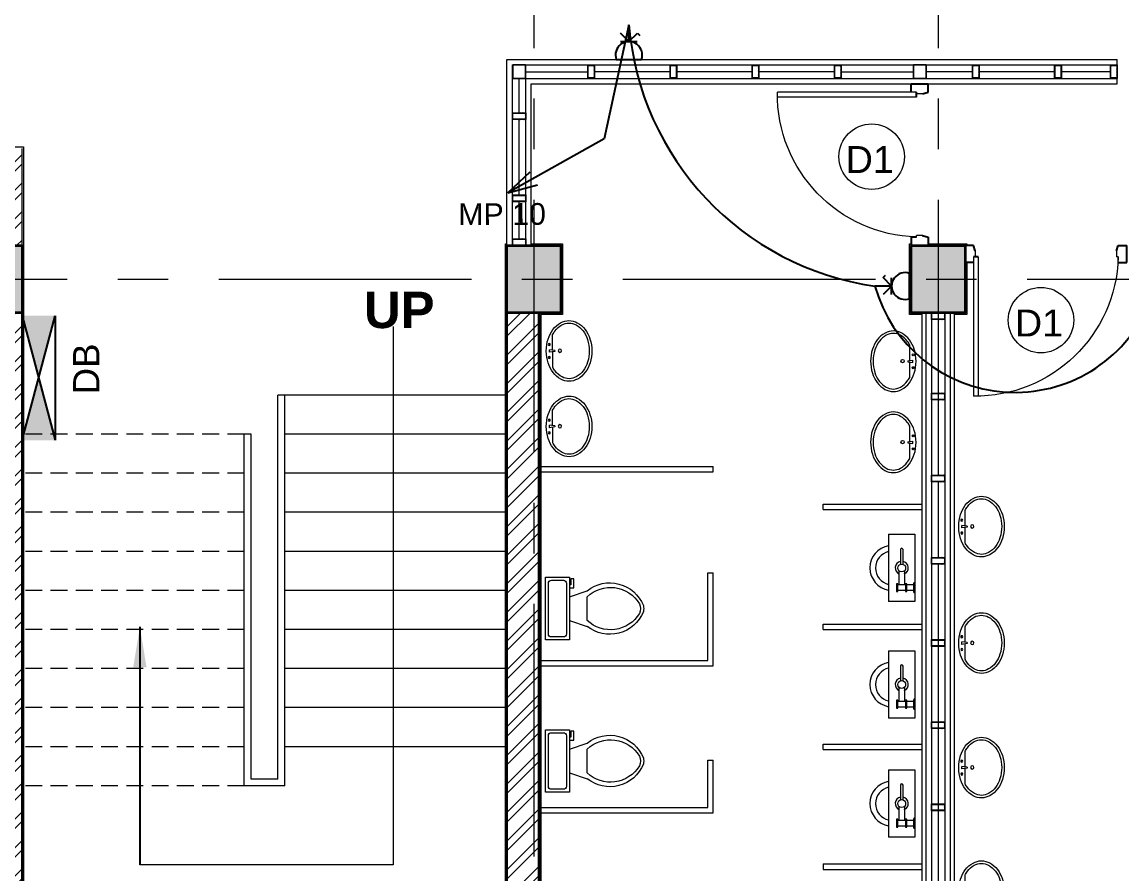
# Model space of a CAD drawing. Header units: inches. Extents: x 527934 to 2134587, y -408734 to 227304.
# Drawn here: x 1423262 to 1431427, y -158919 to -152596 of the extents above; entities that cross this region are included whole.
import ezdxf

# ---------------------------------------------------------------- set-up
doc = ezdxf.new("R2010")
doc.units = ezdxf.units.IN
doc.header["$MEASUREMENT"] = 0
doc.linetypes.add('CENTER', pattern=[2, 1.25, -0.25, 0.25, -0.25])
doc.linetypes.add('HIDDEN2', pattern=[0.1875, 0.125, -0.0625])
for name, color, linetype, lineweight in [('2 POWER TEL COMP', 3, 'Continuous', 25), ('5 DB BOXES', 3, 'Continuous', 25), ('6 LIGHT PT WIRING', 3, 'Continuous', 25), ('7 POWER PT WIRING', 3, 'Continuous', 25), ('centre line', 1, 'CENTER', 9), ('dim', 253, 'Continuous', 9), ('door', 77, 'Continuous', 13), ('furniture', 253, 'Continuous', 5), ('hatch', 250, 'Continuous', 5), ('hatch - general', 252, 'Continuous', 5), ('hatch 2', 251, 'Continuous', 5), ('INSULATION', 253, 'Continuous', 5), ('metal', 40, 'Continuous', 18), ('partition wall', 5, 'Continuous', 20), ('partition wall-brick', 40, 'Continuous', 20), ('plaster line', 253, 'Continuous', 5), ('railing', 4, 'Continuous', 13), ('sill', 253, 'Continuous', 13), ('stair steps', 54, 'Continuous', 20), ('text', 7, 'Continuous', 13), ('wall - brick', 30, 'Continuous', 35)]:
    doc.layers.add(name, color=color, linetype=linetype, lineweight=lineweight)
doc.styles.add('ATTR', font='romans.shx', dxfattribs={"width": 0.8, "height": 1.2})
doc.styles.add('labelling', font='arial.ttf')
doc.styles.get("Standard").update_dxf_attribs({"font": 'arial.ttf'})
doc.styles.add('style1', font='arial.ttf')
doc.linetypes.add('BATTING', pattern='A,0.0001,-0.1,[134,ltypeshp.shx,S=0.1,R=0,X=-0.1,Y=0],-0.2,[134,ltypeshp.shx,S=0.1,R=180,X=0.1,Y=0],-0.1', length=0.4001)
doc.dimstyles.new('dim 100', dxfattribs={"dimtxt": 200, "dimasz": 90, "dimexe": 150, "dimexo": 150, "dimgap": 50, "dimtad": 1, "dimdec": 0, "dimzin": 0, "dimdsep": 46, "dimtxsty": 'Standard', "dimblk": 'ARCHTICK', "dimcen": 100, "dimdle": 150, "dimazin": 0, "dimtfac": 1, "dimtdec": 0, "dimtix": 1, "dimtmove": 2, "dimatfit": 3, "dimfxl": 150, "dimfxlon": 1, "dimtolj": 1, "dimtzin": 0, "dimarcsym": 0})
pattern_1 = [(45, (-719819.97, 17276.17), (-106.066017, 106.066017), []), (45, (-719749.25, 17276.17), (-106.066017, 106.066017), [])]

# ---------------------------------------------------------------- blocks, each defined once
blk = doc.blocks.new('_ArchTick')
at = {"color": 0, "linetype": 'ByBlock', "const_width": 0.15}
blk.add_lwpolyline([(-0.5, -0.5), (0.5, 0.5)], dxfattribs=at)
blk = doc.blocks.new('door 1')
at = {"layer": 'door', "lineweight": 25}
for p, q in [((1761262.3, -142071.5), (1761366.5, -142071.5)), ((1761262.3, -142124), (1761262.3, -142071.5)), ((1761333.2, -142134), (1761366.5, -142124)), ((1761366.5, -142124), (1761366.5, -142071.5)), ((1761262.3, -143019), (1761262.3, -143071.5)), ((1761295.7, -142989.8), (1761295.7, -143019)), ((1761333.2, -143009), (1761366.5, -143019)), ((1761366.5, -143019), (1761366.5, -143071.5)), ((1761262.3, -143071.5), (1761366.5, -143071.5))]:
    blk.add_line(p, q, dxfattribs=at)
at = {"layer": 'door'}
for p, q in [((1761262.3, -142124), (1761295.7, -142124)), ((1761295.7, -142124), (1761295.7, -142134)), ((1761333.2, -142134), (1761295.7, -142134)), ((1761295.7, -143019), (1760434.6, -143019)), ((1761295.7, -142989.8), (1760434.8, -142989.8)), ((1761333.2, -143009), (1761295.7, -143009))]:
    blk.add_line(p, q, dxfattribs=at)
blk.add_arc((1761319.9, -143009), 885.3, 91.56718, 180.64961, dxfattribs=at)
blk = doc.blocks.new('A$C469E363F')
at = {"color": 0}
for p, q in [((-0.65, 5.39), (-5.48, 5.4)), ((0, 6.38), (-0.79, 6.38)), ((-0.56, 4.75), (-0.79, 6.38)), ((-0.56, 4.75), (-0.24, 4.75)), ((-0.24, 4.75), (0, 6.38)), ((4.68, 5.37), (-0.14, 5.38))]:
    blk.add_line(p, q, dxfattribs=at)
blk.add_lwpolyline([(-0.44, -6.9, 0.075445), (3.31, -6.34, 0.085783), (6.29, -4.83, 0.10607), (8.41, -2.41, 0.126822), (9.09, 0.21, 0.126822), (8.43, 2.82, 0.10607), (6.32, 5.26, 0.085783), (3.35, 6.79, 0.075445), (-0.39, 7.37, 0.075445), (-4.15, 6.81, 0.085783), (-7.12, 5.3, 0.10607), (-9.24, 2.88, 0.126822), (-9.93, 0.26, 0.126822), (-9.26, -2.35, 0.10607), (-7.16, -4.79, 0.085783), (-4.19, -6.32, 0.075445)], format="xyb", close=True, dxfattribs=at)
for points in [[(-5.48, 5.4, 0.038366), (-6.65, 4.66, 0.10607), (-8.55, 2.49, 0.126822), (-9.13, 0.26, 0.126822), (-8.56, -1.97, 0.10607), (-6.68, -4.16, 0.085783), (-3.95, -5.56, 0.075445), (-0.44, -6.11, 0.075445)], [(-0.44, -6.11, 0.075445), (3.08, -5.58, 0.085783), (5.82, -4.19, 0.10607), (7.72, -2.02, 0.126822), (8.3, 0.21, 0.126822), (7.73, 2.44, 0.10607), (5.85, 4.62, 0.038366), (4.68, 5.37, 0.075445)]]:
    blk.add_lwpolyline(points, format="xyb", dxfattribs=at)
for centre, radius in [((-2.41, 6.44), 0.316), ((-2.41, 6.44), 0.276), ((-0.46, 3.13), 0.515), ((1.61, 6.43), 0.316), ((1.61, 6.43), 0.263)]:
    blk.add_circle(centre, radius, dxfattribs=at)
blk = doc.blocks.new('Urinal Toilet 1 PV')
for p, q in [((3.85, 0), (6.65, 0)), ((0.773, -2.7999), (4.55, -2.7999)), ((4.2, -0.3499), (6.3, -0.3499)), ((4.2, -2.0999), (4.2, -2.45)), ((6.3, -2.0999), (4.2, -2.0999)), ((4.2, -2.45), (6.3, -2.45)), ((4.55, -0.3499), (4.55, -2.0999)), ((4.55, -2.45), (4.55, -4.5499)), ((5.95, -2.0999), (5.95, -0.3499)), ((5.95, -4.5499), (5.95, -2.45)), ((6.3, -2.45), (6.3, -2.0999)), ((-0.98, -3.15), (-4.9, -3.15)), ((-4.9, -3.8499), (-0.98, -3.8499)), ((4.55, -4.2), (0.784, -4.2)), ((4.2, -4.5499), (4.2, -4.9)), ((6.3, -4.5499), (4.2, -4.5499)), ((4.2, -4.9), (6.3, -4.9)), ((6.3, -4.9), (6.3, -4.5499)), ((-9, -7), (9, -7))]:
    blk.add_line(p, q)
blk.add_lwpolyline([(-9, -7), (-9, 0), (9, 0), (9, -7)])
blk.add_circle((0, -3.5), 1.05)
for centre, radius, start, end in [((4.216, 0.0154), 0.3657, 182.4084, 267.5916), ((6.285, 0.0154), 0.3657, 272.4084, 357.5916), ((0, -3.5), 1.75, 22.85047, 168.577), ((-4.9, -3.5), 0.35, 90, 270), ((0, -3.5), 1.75, 191.8763, 336.5863), ((0, -6), 6, 189.7326, 350.4409), ((0, -6), 4.5, 192.8398, 347.201)]:
    blk.add_arc(centre, radius, start, end)
at = {"style": 'ATTR', "width": 0.8, "flags": 9}
blk.add_attdef('ESTCODE', (0, 0), '', height=0.00000036, dxfattribs=at)
blk = doc.blocks.new('Tank Toilet 3 PV')
for p, q in [((9.5, -6), (9.5, -2)), ((-10, -8.5), (-8, -8.5)), ((-10, -9.5), (-10, -8.5)), ((-7, -9.5), (-10, -9.5)), ((-8, -8.5), (-8, -8)), ((-7, -8), (-7, -9.5)), ((-4, -8), (-6, -14)), ((4, -8), (6, -14)), ((4, -14), (-4, -14))]:
    blk.add_line(p, q)
blk.add_lwpolyline([(10.5, -8), (10.5, 0), (-10.5, 0), (-10.5, -8)], close=True)
for points in [[(-9.5, -2), (-9.5, -6)], [(8.5, -1), (-8.5, -1)], [(-8.5, -7), (8.5, -7)]]:
    blk.add_lwpolyline(points)
for centre, radius, start, end in [((-8.62, -1.88), 0.884, 81.8699, 188.1301), ((8.62, -1.88), 0.884, 351.8699, 98.1301), ((-8.62, -6.12), 0.884, 171.8699, 278.1301), ((8.62, -6.12), 0.884, 261.8699, 8.1301), ((3.52, -21.58), 12.17, 141.4691, 247.9714), ((4.2, -21.82), 11.33, 136.3677, 238.9468), ((-3.52, -21.58), 12.17, 292.0284, 38.5307), ((-4.2, -21.82), 11.33, 301.053, 43.6321), ((0, -27.88), 4, 245.7318, 294.2682), ((0, -29), 4, 254.8605, 285.1395)]:
    blk.add_arc(centre, radius, start, end)
at = {"style": 'ATTR', "width": 0.8, "flags": 9}
blk.add_attdef('ESTCODE', (0, 0), '', height=0.000000846, dxfattribs=at)
blk = doc.blocks.new('2X4')
at = {"layer": 'hatch 2'}
h = blk.add_hatch(dxfattribs=at)
h.set_pattern_fill('ANSI31', color=256, scale=20)
h.set_pattern_definition([(45, (0, 0), (-1.767766953, 1.767766953), [])])
h.paths.add_polyline_path([(5938822.1, -146996.9), (5938776.1, -146996.9, 0.414214), (5938774.1, -146998.9), (5938774.1, -147046.9), (5938777.3, -147046.9), (5938777.3, -147000.1), (5938820.9, -147000.1), (5938820.9, -147046.9), (5938824.1, -147046.9), (5938824.1, -146998.9, 0.414214)])
h.paths.add_polyline_path([(5938777.3, -147046.9), (5938774.1, -147046.9), (5938774.1, -147094.9, 0.414214), (5938776.1, -147096.9), (5938822.1, -147096.9, 0.414218), (5938824.1, -147094.9), (5938824.1, -147046.9), (5938820.9, -147046.9), (5938820.9, -147093.7), (5938777.3, -147093.7)])
at = {"layer": 'metal'}
blk.add_lwpolyline([(5938776.1, -147096.9), (5938822.1, -147096.9, 0.414214), (5938824.1, -147094.9), (5938824.1, -146998.9, 0.414214), (5938822.1, -146996.9), (5938776.1, -146996.9, 0.414214), (5938774.1, -146998.9), (5938774.1, -147094.9, 0.414214)], format="xyb", close=True, dxfattribs=at)
blk.add_lwpolyline([(5938777.3, -147093.7), (5938820.9, -147093.7), (5938820.9, -147000.1), (5938777.3, -147000.1)], close=True, dxfattribs=at)
blk = doc.blocks.new('15 amp socket')
at = {"color": 3, "lineweight": 25}
for p, q in [((593021.7, 179162), (592958.4, 179225.3)), ((593021.7, 179162), (593021.7, 179286.4)), ((593021.7, 179162), (593084.9, 179225.3)), ((593084.9, 179225.3), (593101.9, 179207.9)), ((592959.5, 179162), (593083.9, 179162)), ((592928, 179029), (593115.4, 179029))]:
    blk.add_line(p, q, dxfattribs=at)
blk.add_arc((593021.7, 179062.5), 99.5, 340.35382, 199.64618, dxfattribs=at)
blk = doc.blocks.new('mpb')
h = blk.add_hatch(color=3)
h.paths.add_polyline_path([(531970.3, 179434.5), (531970.3, 179645.9), (531575.1, 179540.2)])
h.paths.add_polyline_path([(531575.1, 179540.2), (531284.1, 179618), (531284.1, 179462.4)])
h.paths.add_polyline_path([(531284.1, 179462.4), (531284.1, 179618), (531179.8, 179645.9), (531179.8, 179434.5)])
at = {"color": 3}
for p, q in [((531179.8, 179645.9), (531970.3, 179645.9)), ((531179.8, 179645.9), (531970.3, 179434.5)), ((531970.3, 179645.9), (531179.8, 179434.5)), ((531970.3, 179434.5), (531179.8, 179434.5))]:
    blk.add_line(p, q, dxfattribs=at)
blk = doc.blocks.new('*U1912')
at = {"color": 3}
for p, q in [((-181326.36, -126938.56), (-181316.28, -126957.73)), ((-181316.28, -126957.73), (-181323.57, -126976.89)), ((-181323.57, -126976.89), (-181322.88, -126971.24)), ((-181323.57, -126976.89), (-181320.27, -126972.23))]:
    blk.add_line(p, q, dxfattribs=at)

msp = doc.modelspace()

# ---------------------------------------------------------------- hatches: boundary and pattern name
at = {"layer": 'hatch', "ltscale": 400}
h = msp.add_hatch(dxfattribs=at)
h.set_pattern_fill('ANSI32', color=256, scale=400)
h.set_pattern_definition(pattern_1)
h.paths.add_polyline_path([(1422541.7, -153654.6), (1422541.7, -154504.6), (1422661.7, -154504.6), (1422661.7, -153654.6), (1423061.7, -153654.6), (1423061.7, -153534.6), (1421461.7, -153534.6), (1421461.7, -154504.6), (1421581.7, -154504.6), (1421581.7, -153654.6)])
h.paths.add_polyline_path([(1423061.7, -153534.6), (1423061.7, -153654.6), (1423141.7, -153654.6), (1423141.7, -154254.6), (1423261.7, -154254.6), (1423261.7, -153534.6)])
h.paths.add_polyline_path([(1422661.7, -154574.6), (1422661.7, -154504.6), (1422541.7, -154504.6), (1422541.7, -154574.6)])
h.paths.add_polyline_path([(1421581.7, -154574.6), (1421581.7, -154504.6), (1421461.7, -154504.6), (1421461.7, -154574.6)])
h = msp.add_hatch(dxfattribs=at)
h.set_pattern_fill('ANSI32', color=256, scale=400)
h.set_pattern_definition(pattern_1)
h.paths.add_polyline_path([(1423261.7, -154754.6), (1423061.7, -154754.6), (1423061.7, -159654.6), (1423261.7, -159654.6)])
h.paths.add_polyline_path([(1423021.7, -159654.6), (1423061.7, -159654.6), (1423061.7, -154754.6), (1423021.7, -154754.6)])
h.paths.add_polyline_path([(1427061.7, -154754.6), (1426861.7, -154754.6), (1426861.7, -159654.6), (1427061.7, -159654.6)])
h.paths.add_polyline_path([(1427061.7, -159654.6), (1427101.7, -159654.6), (1427101.7, -154754.6), (1427061.7, -154754.6)])
at = {"layer": 'hatch - general'}
h = msp.add_hatch(dxfattribs=at)
h.set_pattern_fill('AR-CONC', color=256, scale=15)
h.set_pattern_definition([(50, (-719819.97, -60048.64), (107.5890274, -9.4128202), [11.25, -123.75]), (355, (-719819.97, -60048.64), (-20.8127, 112.82882), [9, -99]), (100.4514445, (-719811, -60049.42), (86.776327, 103.4159986), [9.561029, -105.171317]), (46.1842, (-719819.97, -60018.64), (160.0862, -24.827892), [16.875, -185.625]), (96.6356355, (-719806.63, -60020.7), (140.199292, 146.11779), [14.341551, -157.757064]), (351.184164, (-719819.97, -60018.64), (140.199292, 146.11779), [13.5, -148.5]), (21, (-719804.97, -60026.14), (89.5360578, -60.3928336), [11.25, -123.75]), (326, (-719804.97, -60026.14), (36.4973, 108.772507), [9, -99]), (71.451445, (-719797.5, -60031.17), (126.0333565, 48.379673), [9.5610285, -105.171317]), (37.5, (-719819.966, -60048.636), (1.8239783, 49.9340781), [0, -97.8, 0, -100.5, 0, -99.375]), (7.5, (-719819.966, -60048.636), (39.4604306, 59.1617568), [0, -57.3, 0, -95.55, 0, -37.875]), (327.5, (-719853.416, -60048.636), (80.0733654, -3.38323076), [0, -37.5, 0, -117, 0, -155.25]), (317.5, (-719868.416, -60048.636), (87.4779254, 15.0157473), [0, -48.75, 0, -77.7, 0, -110.25])])
h.paths.add_polyline_path([(1402061.7, -159654.6), (1401861.7, -159654.6), (1401861.7, -159904.6), (1402061.7, -159904.6)])
h.paths.add_polyline_path([(1402261.7, -159654.6), (1402061.7, -159654.6), (1402061.7, -159904.6), (1402261.7, -159904.6)])
h.paths.add_polyline_path([(1402261.7, -159904.6), (1402061.7, -159904.6), (1402061.7, -160154.6), (1402261.7, -160154.6)])
h.paths.add_polyline_path([(1402061.7, -159904.6), (1401861.7, -159904.6), (1401861.7, -160154.6), (1402061.7, -160154.6)])
h.paths.add_polyline_path([(1405061.7, -159654.6), (1404861.7, -159654.6), (1404861.7, -159904.6), (1405061.7, -159904.6)])
h.paths.add_polyline_path([(1405261.7, -159654.6), (1405061.7, -159654.6), (1405061.7, -159904.6), (1405261.7, -159904.6)])
h.paths.add_polyline_path([(1405261.7, -159904.6), (1405061.7, -159904.6), (1405061.7, -160154.6), (1405261.7, -160154.6)])
h.paths.add_polyline_path([(1405061.7, -159904.6), (1404861.7, -159904.6), (1404861.7, -160154.6), (1405061.7, -160154.6)])
h.paths.add_polyline_path([(1408061.7, -159654.6), (1407861.7, -159654.6), (1407861.7, -159904.6), (1408061.7, -159904.6)])
h.paths.add_polyline_path([(1408261.7, -159654.6), (1408061.7, -159654.6), (1408061.7, -159904.6), (1408261.7, -159904.6)])
h.paths.add_polyline_path([(1408261.7, -159904.6), (1408061.7, -159904.6), (1408061.7, -160154.6), (1408261.7, -160154.6)])
h.paths.add_polyline_path([(1408061.7, -159904.6), (1407861.7, -159904.6), (1407861.7, -160154.6), (1408061.7, -160154.6)])
h.paths.add_polyline_path([(1411061.7, -159904.6), (1410861.7, -159904.6), (1410861.7, -160154.6), (1411061.7, -160154.6)])
h.paths.add_polyline_path([(1411261.7, -159904.6), (1411061.7, -159904.6), (1411061.7, -160154.6), (1411261.7, -160154.6)])
h.paths.add_polyline_path([(1411261.7, -159654.6), (1411061.7, -159654.6), (1411061.7, -159904.6), (1411261.7, -159904.6)])
h.paths.add_polyline_path([(1411061.7, -159654.6), (1410861.7, -159654.6), (1410861.7, -159904.6), (1411061.7, -159904.6)])
h.paths.add_polyline_path([(1414261.7, -159904.6), (1414061.7, -159904.6), (1414061.7, -160154.6), (1414261.7, -160154.6)])
h.paths.add_polyline_path([(1414061.7, -159904.6), (1413861.7, -159904.6), (1413861.7, -160154.6), (1414061.7, -160154.6)])
h.paths.add_polyline_path([(1414261.7, -159654.6), (1414061.7, -159654.6), (1414061.7, -159904.6), (1414261.7, -159904.6)])
h.paths.add_polyline_path([(1414061.7, -159654.6), (1413861.7, -159654.6), (1413861.7, -159904.6), (1414061.7, -159904.6)])
h.paths.add_polyline_path([(1417261.7, -159904.6), (1417061.7, -159904.6), (1417061.7, -160154.6), (1417261.7, -160154.6)])
h.paths.add_polyline_path([(1417261.7, -159654.6), (1417061.7, -159654.6), (1417061.7, -159904.6), (1417261.7, -159904.6)])
h.paths.add_polyline_path([(1417061.7, -159654.6), (1416861.7, -159654.6), (1416861.7, -159904.6), (1417061.7, -159904.6)])
h.paths.add_polyline_path([(1417061.7, -159904.6), (1416861.7, -159904.6), (1416861.7, -160154.6), (1417061.7, -160154.6)])
h.paths.add_polyline_path([(1420061.7, -159904.6), (1419861.7, -159904.6), (1419861.7, -160154.6), (1420061.7, -160154.6)])
h.paths.add_polyline_path([(1420061.7, -159654.6), (1419861.7, -159654.6), (1419861.7, -159904.6), (1420061.7, -159904.6)])
h.paths.add_polyline_path([(1420261.7, -159654.6), (1420061.7, -159654.6), (1420061.7, -159904.6), (1420261.7, -159904.6)])
h.paths.add_polyline_path([(1420261.7, -159904.6), (1420061.7, -159904.6), (1420061.7, -160154.6), (1420261.7, -160154.6)])
h.paths.add_polyline_path([(1423061.7, -159654.6), (1422861.7, -159654.6), (1422861.7, -159904.6), (1423061.7, -159904.6)])
h.paths.add_polyline_path([(1423261.7, -159654.6), (1423061.7, -159654.6), (1423061.7, -159904.6), (1423261.7, -159904.6)])
h.paths.add_polyline_path([(1423261.7, -159904.6), (1423061.7, -159904.6), (1423061.7, -160154.6), (1423261.7, -160154.6)])
h.paths.add_polyline_path([(1423061.7, -159904.6), (1422861.7, -159904.6), (1422861.7, -160154.6), (1423061.7, -160154.6)])
h.paths.add_polyline_path([(1427261.7, -159904.6), (1427061.7, -159904.6), (1427061.7, -160154.6), (1427261.7, -160154.6)])
h.paths.add_polyline_path([(1427261.7, -159654.6), (1427061.7, -159654.6), (1427061.7, -159904.6), (1427261.7, -159904.6)])
h.paths.add_polyline_path([(1427061.7, -159654.6), (1426861.7, -159654.6), (1426861.7, -159904.6), (1427061.7, -159904.6)])
h.paths.add_polyline_path([(1427061.7, -159904.6), (1426861.7, -159904.6), (1426861.7, -160154.6), (1427061.7, -160154.6)])
h.paths.add_polyline_path([(1430261.7, -159904.6), (1430061.7, -159904.6), (1430061.7, -160154.6), (1430261.7, -160154.6)])
h.paths.add_polyline_path([(1430261.7, -159654.6), (1430061.7, -159654.6), (1430061.7, -159904.6), (1430261.7, -159904.6)])
h.paths.add_polyline_path([(1430061.7, -159654.6), (1429861.7, -159654.6), (1429861.7, -159904.6), (1430061.7, -159904.6)])
h.paths.add_polyline_path([(1430061.7, -159904.6), (1429861.7, -159904.6), (1429861.7, -160154.6), (1430061.7, -160154.6)])
h.paths.add_polyline_path([(1433261.7, -159904.6), (1433061.7, -159904.6), (1433061.7, -160154.6), (1433261.7, -160154.6)])
h.paths.add_polyline_path([(1433261.7, -159654.6), (1433061.7, -159654.6), (1433061.7, -159904.6), (1433261.7, -159904.6)])
h.paths.add_polyline_path([(1433061.7, -159654.6), (1432861.7, -159654.6), (1432861.7, -159904.6), (1433061.7, -159904.6)])
h.paths.add_polyline_path([(1433061.7, -159904.6), (1432861.7, -159904.6), (1432861.7, -160154.6), (1433061.7, -160154.6)])
h.paths.add_polyline_path([(1433261.7, -154254.6), (1433061.7, -154254.6), (1433061.7, -154504.6), (1433261.7, -154504.6)])
h.paths.add_polyline_path([(1433261.7, -154504.6), (1433061.7, -154504.6), (1433061.7, -154754.6), (1433261.7, -154754.6)])
h.paths.add_polyline_path([(1433061.7, -154504.6), (1432861.7, -154504.6), (1432861.7, -154754.6), (1433061.7, -154754.6)])
h.paths.add_polyline_path([(1433061.7, -154254.6), (1432861.7, -154254.6), (1432861.7, -154504.6), (1433061.7, -154504.6)])
h.paths.add_polyline_path([(1430061.7, -154254.6), (1429861.7, -154254.6), (1429861.7, -154504.6), (1430061.7, -154504.6)])
h.paths.add_polyline_path([(1430061.7, -154504.6), (1429861.7, -154504.6), (1429861.7, -154754.6), (1430061.7, -154754.6)])
h.paths.add_polyline_path([(1430261.7, -154254.6), (1430061.7, -154254.6), (1430061.7, -154504.6), (1430261.7, -154504.6)])
h.paths.add_polyline_path([(1430261.7, -154504.6), (1430061.7, -154504.6), (1430061.7, -154754.6), (1430261.7, -154754.6)])
h.paths.add_polyline_path([(1427061.7, -154254.6), (1426861.7, -154254.6), (1426861.7, -154504.6), (1427061.7, -154504.6)])
h.paths.add_polyline_path([(1427261.7, -154254.6), (1427061.7, -154254.6), (1427061.7, -154504.6), (1427261.7, -154504.6)])
h.paths.add_polyline_path([(1427261.7, -154504.6), (1427061.7, -154504.6), (1427061.7, -154754.6), (1427261.7, -154754.6)])
h.paths.add_polyline_path([(1427061.7, -154504.6), (1426861.7, -154504.6), (1426861.7, -154754.6), (1427061.7, -154754.6)])
h.paths.add_polyline_path([(1423061.7, -154254.6), (1422861.7, -154254.6), (1422861.7, -154504.6), (1423061.7, -154504.6)])
h.paths.add_polyline_path([(1423261.7, -154254.6), (1423061.7, -154254.6), (1423061.7, -154504.6), (1423261.7, -154504.6)])
h.paths.add_polyline_path([(1423261.7, -154504.6), (1423061.7, -154504.6), (1423061.7, -154754.6), (1423261.7, -154754.6)])
h.paths.add_polyline_path([(1423061.7, -154504.6), (1422861.7, -154504.6), (1422861.7, -154754.6), (1423061.7, -154754.6)])
h.paths.add_polyline_path([(1420261.7, -154254.6), (1420061.7, -154254.6), (1420061.7, -154504.6), (1420261.7, -154504.6)])
h.paths.add_polyline_path([(1420061.7, -154254.6), (1419861.7, -154254.6), (1419861.7, -154504.6), (1420061.7, -154504.6)])
h.paths.add_polyline_path([(1420061.7, -154504.6), (1419861.7, -154504.6), (1419861.7, -154754.6), (1420061.7, -154754.6)])
h.paths.add_polyline_path([(1420261.7, -154504.6), (1420061.7, -154504.6), (1420061.7, -154754.6), (1420261.7, -154754.6)])
h.paths.add_polyline_path([(1417711, -148001.9), (1419631.2, -148001.9), (1419631.2, -146878.3), (1417711, -146878.3)], flags=9)
h.paths.add_polyline_path([(1413952.3, -148001.9), (1415894.5, -148001.9), (1415894.5, -146878.3), (1413952.3, -146878.3)], flags=9)
h.paths.add_polyline_path([(1409376.8, -148001.9), (1411366.8, -148001.9), (1411366.8, -146878.3), (1409376.8, -146878.3)], flags=9)
h.paths.add_polyline_path([(1403570.3, -147998), (1405793.6, -147998), (1405793.6, -146874.4), (1403570.3, -146874.4)], flags=9)
h.paths.add_polyline_path([(1403329.1, -146164.3), (1403330.6, -146164.3), (1403330.6, -146163.5), (1403329.1, -146163.5)], flags=9)
h.paths.add_polyline_path([(1402851.6, -146533.8), (1402853.1, -146533.8), (1402853.1, -146533), (1402851.6, -146533)], flags=9)

# ---------------------------------------------------------------- linework, layer by layer
msp.add_line((1426861.7, -154754.6), (1426861.7, -154754.6))
at = {"layer": '6 LIGHT PT WIRING', "ltscale": 400}
for centre, radius, start, end in [((1429894.5, -152442), 2135.2, 184.70981, 261.86603), ((1430633.6, -154262.9), 1081.6, 195.70336, 336.62881)]:
    msp.add_arc(centre, radius, start, end, dxfattribs=at)
at = {"layer": 'centre line', "ltscale": 1500}
for p, q in [((1427061.7, -141914.5), (1427061.7, -162754.6)), ((1430061.7, -141914.5), (1430061.7, -162754.6)), ((1397722, -154504.6), (1435881.7, -154504.6))]:
    msp.add_line(p, q, dxfattribs=at)
at = {"layer": 'dim'}
for p, q in [((1426015.7, -154856.6), (1426015.7, -158850.1)), ((1426015.7, -158850.1), (1424136.7, -158850.1))]:
    msp.add_line(p, q, dxfattribs=at)
for centre in [(1429568.8, -153595.3), (1430825.1, -154808.7)]:
    msp.add_circle(centre, 242.9, dxfattribs=at)
at = {"layer": 'hatch', "linetype": 'BATTING', "ltscale": 80}
for p, q in [((1427001.7, -152964.6), (1427461.7, -152964.6)), ((1428071.7, -152964.6), (1427511.7, -152964.6)), ((1428681.7, -152964.6), (1428121.7, -152964.6)), ((1429291.7, -152964.6), (1428731.7, -152964.6)), ((1429341.7, -152964.6), (1429876.7, -152964.6)), ((1430316.7, -152964.6), (1429976.7, -152964.6)), ((1430926.7, -152964.6), (1430366.7, -152964.6)), ((1431341.7, -152964.6), (1430976.7, -152964.6)), ((1426951.7, -153269.6), (1426951.7, -153014.6)), ((1426951.7, -153879.6), (1426951.7, -153319.6)), ((1426951.7, -154204.6), (1426951.7, -153929.6)), ((1430061.7, -154804.6), (1430061.7, -155349.6)), ((1430061.7, -155399.6), (1430061.7, -155959.6)), ((1430061.7, -156009.6), (1430061.7, -156569.6)), ((1430061.7, -156619.6), (1430061.7, -157179.6)), ((1430061.7, -157229.6), (1430061.7, -157789.6)), ((1430061.7, -157839.6), (1430061.7, -158399.6)), ((1430061.7, -158449.6), (1430061.7, -159009.6))]:
    msp.add_line(p, q, dxfattribs=at)
at = {"layer": 'INSULATION', "linetype": 'BATTING', "ltscale": 40}
msp.add_line((1430261.7, -154299.6), (1430261.7, -154299.6), dxfattribs=at)
at = {"layer": 'metal'}
for points in [[(1426906.7, -153014.6), (1426996.7, -153014.6, 0.414214), (1427001.7, -153009.6), (1427001.7, -152919.6, 0.414214), (1426996.7, -152914.6), (1426906.7, -152914.6, 0.414214), (1426901.7, -152919.6), (1426901.7, -153009.6, 0.414214)], [(1426906.7, -153012.1), (1426996.7, -153012.1, 0.414214), (1426999.2, -153009.6), (1426999.2, -152919.6, 0.414214), (1426996.7, -152917.1), (1426906.7, -152917.1, 0.414214), (1426904.2, -152919.6), (1426904.2, -153009.6, 0.414214)], [(1429881.7, -153014.6), (1429971.7, -153014.6, 0.414214), (1429976.7, -153009.6), (1429976.7, -152919.6, 0.414214), (1429971.7, -152914.6), (1429881.7, -152914.6, 0.414214), (1429876.7, -152919.6), (1429876.7, -153009.6, 0.414214)], [(1429881.7, -153012.1), (1429971.7, -153012.1, 0.414214), (1429974.2, -153009.6), (1429974.2, -152919.6, 0.414214), (1429971.7, -152917.1), (1429881.7, -152917.1, 0.414214), (1429879.2, -152919.6), (1429879.2, -153009.6, 0.414214)]]:
    msp.add_lwpolyline(points, format="xyb", close=True, dxfattribs=at)
at = {"layer": 'partition wall'}
for p, q in [((1426861.7, -154254.6), (1426861.7, -152874.6)), ((1426861.7, -152874.6), (1431391.7, -152874.6)), ((1426901.7, -154254.6), (1426901.7, -152914.6)), ((1426901.7, -152914.6), (1431391.7, -152914.6)), ((1431391.7, -153054.6), (1431391.7, -152874.6)), ((1427001.7, -154254.6), (1427001.7, -153014.6)), ((1427001.7, -153014.6), (1431391.7, -153014.6)), ((1427041.7, -154254.6), (1427041.7, -153054.6)), ((1427041.7, -153054.6), (1431391.7, -153054.6)), ((1429971.7, -154754.6), (1429971.7, -159654.6)), ((1430011.7, -154754.6), (1430011.7, -159654.6)), ((1430111.7, -154754.6), (1430111.7, -159654.6)), ((1430151.7, -154754.6), (1430151.7, -159654.6))]:
    msp.add_line(p, q, dxfattribs=at)
at = {"layer": 'partition wall-brick', "ltscale": 0.5}
for p, q in [((1423261.7, -154254.6), (1423261.7, -153534.6)), ((1427113.7, -155894.6), (1428391.7, -155894.6)), ((1427113.7, -155934.6), (1428391.7, -155934.6)), ((1429207.8, -156214.7), (1429207.8, -156174.7)), ((1429207.8, -156174.7), (1429941.7, -156174.7)), ((1429207.8, -156214.7), (1429941.7, -156214.7)), ((1428351.7, -156684.6), (1428391.7, -156684.6)), ((1429207.8, -157064.7), (1429941.7, -157064.7)), ((1429207.8, -157104.7), (1429207.8, -157064.7)), ((1429207.8, -157104.7), (1429941.7, -157104.7)), ((1427113.7, -157334.6), (1428351.7, -157334.6)), ((1427113.7, -157374.6), (1428391.7, -157374.6)), ((1429207.8, -157994.7), (1429207.8, -157954.7)), ((1429207.8, -157954.7), (1429941.7, -157954.7)), ((1429207.8, -157994.7), (1429941.7, -157994.7)), ((1428351.7, -158074.6), (1428391.7, -158074.6)), ((1427113.7, -158424.6), (1428351.7, -158424.6)), ((1427113.7, -158464.6), (1428391.7, -158464.6)), ((1429207.8, -158844.7), (1429941.7, -158844.7)), ((1429207.8, -158844.7), (1429207.8, -158884.7)), ((1429207.8, -158884.7), (1429941.7, -158884.7))]:
    msp.add_line(p, q, dxfattribs=at)
at = {"layer": 'partition wall-brick'}
for p, q in [((1428391.7, -155934.6), (1428391.7, -155894.6)), ((1428351.7, -157334.6), (1428351.7, -156684.6)), ((1428391.7, -157374.6), (1428391.7, -156684.6)), ((1428351.7, -158424.6), (1428351.7, -158074.6)), ((1428391.7, -158464.6), (1428391.7, -158074.6))]:
    msp.add_line(p, q, dxfattribs=at)
at = {"layer": 'plaster line', "ltscale": 400}
for points in [[(1429941.7, -154766.6), (1429849.7, -154766.6), (1429849.7, -154242.6), (1429861.7, -154242.6)], [(1429986.7, -154242.6), (1430273.7, -154242.6), (1430273.7, -154254.6)], [(1430273.7, -154379.6), (1430273.7, -154766.6), (1430181.7, -154766.6)]]:
    msp.add_lwpolyline(points, dxfattribs=at)
at = {"layer": 'railing'}
for p, q in [((1425161.7, -158214.6), (1425161.7, -155364.6)), ((1425211.7, -155364.6), (1425161.7, -155364.6)), ((1425211.7, -158264.6), (1425211.7, -155364.6)), ((1424911.7, -158264.6), (1424911.7, -155654.6)), ((1424961.7, -155654.6), (1424911.7, -155654.6)), ((1424961.7, -158214.6), (1424961.7, -155654.6)), ((1425161.7, -158214.6), (1424961.7, -158214.6)), ((1425211.7, -158264.6), (1424911.7, -158264.6))]:
    msp.add_line(p, q, dxfattribs=at)
at = {"layer": 'sill'}
for p, q in [((1429941.7, -154754.6), (1429941.7, -159654.6)), ((1430181.7, -154754.6), (1430181.7, -159654.6))]:
    msp.add_line(p, q, dxfattribs=at)
msp.add_lwpolyline([(1421449.7, -154574.6), (1421449.7, -153522.6), (1423273.7, -153522.6), (1423273.7, -159842.6), (1423761.7, -159842.6)], dxfattribs=at)
at = {"layer": 'sill', "ltscale": 400}
for points in [[(1426361.7, -159842.6), (1426849.7, -159842.6), (1426849.7, -154242.6), (1426861.7, -154242.6)], [(1427041.7, -154242.6), (1427273.7, -154242.6), (1427273.7, -154766.6), (1427113.7, -154766.6), (1427113.7, -159642.6)]]:
    msp.add_lwpolyline(points, dxfattribs=at)
at = {"layer": 'stair steps'}
for p, q in [((1426861.7, -155364.6), (1425211.7, -155364.6)), ((1426861.7, -155654.6), (1425211.7, -155654.6)), ((1426861.7, -155944.6), (1425211.7, -155944.6)), ((1426861.7, -156234.6), (1425211.7, -156234.6)), ((1426861.7, -156524.6), (1425211.7, -156524.6)), ((1426861.7, -156814.6), (1425211.7, -156814.6)), ((1426861.7, -157104.6), (1425211.7, -157104.6)), ((1426861.7, -157394.6), (1425211.7, -157394.6)), ((1426861.7, -157684.6), (1425211.7, -157684.6)), ((1426861.7, -157974.6), (1425211.7, -157974.6))]:
    msp.add_line(p, q, dxfattribs=at)
at = {"layer": 'stair steps', "linetype": 'HIDDEN2', "ltscale": 1000}
for p, q in [((1424911.7, -155654.6), (1423261.7, -155654.6)), ((1424911.7, -155944.6), (1423261.7, -155944.6)), ((1424911.7, -156234.6), (1423261.7, -156234.6)), ((1424911.7, -156524.6), (1423261.7, -156524.6)), ((1424911.7, -156814.6), (1423261.7, -156814.6)), ((1424911.7, -157104.6), (1423261.7, -157104.6)), ((1424911.7, -157394.6), (1423261.7, -157394.6)), ((1424911.7, -157684.6), (1423261.7, -157684.6)), ((1424911.7, -157974.6), (1423261.7, -157974.6)), ((1424911.7, -158264.6), (1423261.7, -158264.6))]:
    msp.add_line(p, q, dxfattribs=at)
at = {"layer": 'wall - brick'}
for p, q in [((1423261.7, -154754.6), (1423261.7, -159654.6)), ((1426861.7, -159654.6), (1426861.7, -154754.6)), ((1427101.7, -159654.6), (1427101.7, -154754.6))]:
    msp.add_line(p, q, dxfattribs=at)
for points in [[(1422861.7, -154254.6), (1423261.7, -154254.6), (1423261.7, -154754.6), (1422861.7, -154754.6)], [(1426861.7, -154254.6), (1427261.7, -154254.6), (1427261.7, -154754.6), (1426861.7, -154754.6)], [(1429861.7, -154254.6), (1430261.7, -154254.6), (1430261.7, -154754.6), (1429861.7, -154754.6)]]:
    msp.add_lwpolyline(points, close=True, dxfattribs=at)

# ---------------------------------------------------------------- block references
at = {"layer": '2 POWER TEL COMP'}
for p, rotation in [((834744.8, -331903.6), 359.9999999991662), ((1608878.7, -747577.3), 90)]:
    msp.add_blockref('15 amp socket', p, dxfattribs=dict(at, rotation=rotation))
at = {"layer": '5 DB BOXES', "xscale": 1.169999999925494, "yscale": 1.17000000004191, "zscale": 1.17, "rotation": 90}
msp.add_blockref('mpb', (1633447.4, -777180.7), dxfattribs=at)
at = {"layer": '7 POWER PT WIRING', "color": 3, "xscale": 39.99999999988315, "yscale": 40, "zscale": 40.00000000000001, "rotation": 320.0183563455831}
msp.add_blockref('*U1912', (10247956.9, -922341.7), dxfattribs=at)
at = {"layer": 'furniture'}
for name, p, xscale, yscale, zscale, rotation in [('A$C469E363F', (1427328, -155046.9), -23.65990308903565, 23.65990308903565, 23.65990308903671, 90), ('A$C469E363F', (1429723.9, -155123.4), 23.65990308903565, 23.65990308903565, 23.65990308903565, 270), ('A$C469E363F', (1427328, -155607.3), -23.65990308903565, 23.65990308903565, 23.65990308903671, 90), ('A$C469E363F', (1429723.9, -155724.9), 23.65990308903565, 23.65990308903565, 23.65990308903565, 270), ('A$C469E363F', (1430389.1, -156350.4), -23.65990308903565, 23.65990308903565, 23.65990308903671, 90), ('Urinal Toilet 1 PV', (1429888.9, -156647.8), 27.77777777778101, 27.77777777778101, 27.77777777777778, 270), ('Tank Toilet 3 PV', (1427147.8, -156949.3), -22.09093047154602, 22.09093047154602, 22.09093047154987, 90), ('A$C469E363F', (1430389.1, -157214.9), -23.65990308903565, 23.65990308903565, 23.65990308903671, 90), ('Urinal Toilet 1 PV', (1429888.9, -157513), 27.77777777778101, 27.77777777778101, 27.77777777777778, 270), ('Tank Toilet 3 PV', (1427147.8, -158080.3), -22.09093047154602, 22.09093047154602, 22.09093047154987, 90), ('A$C469E363F', (1430389.1, -158139), -23.65990308903565, 23.65990308903565, 23.65990308903671, 90), ('Urinal Toilet 1 PV', (1429888.9, -158396.4), 27.77777777778101, 27.77777777778101, 27.77777777777778, 270), ('A$C469E363F', (1430389.1, -159056.2), -23.65990308903565, 23.65990308903565, 23.65990308903671, 90)]:
    msp.add_blockref(name, p, dxfattribs=dict(at, xscale=xscale, yscale=yscale, zscale=zscale, rotation=rotation))
at = {"layer": 'hatch - general', "xscale": -1}
for p, rotation in [((-4511312.4, -300011.5), 180), ((-4510702.4, -300011.5), 180), ((-4510092.4, -300011.5), 180), ((-4509482.4, -300011.5), 180), ((-4508457.4, -300011.5), 180), ((-4507847.4, -300011.5), 180), ((-4507432.4, -300011.5), 180), ((1279904.8, 5785504.5), 90), ((1279904.8, 5784894.5), 90), ((1279904.8, 5784569.5), 90), ((1283014.8, 5784019.5), 90), ((1283014.8, 5783424.5), 90), ((1283014.8, 5782814.5), 90), ((1283014.8, 5782204.5), 90), ((1283014.8, 5781594.5), 90), ((1283014.8, 5780984.5), 90), ((1283014.8, 5780374.5), 90)]:
    msp.add_blockref('2X4', p, dxfattribs=dict(at, rotation=rotation))
at = {"layer": 'partition wall', "yscale": 1.19999999999709, "zscale": 1.2}
for p, xscale, rotation in [((-683653.1, -324740.4), -1.199999999953434, 180), ((1601947.5, -2267894.4), -1.19999999999709, 270)]:
    msp.add_blockref('door 1', p, dxfattribs=dict(at, xscale=xscale, rotation=rotation))

# ---------------------------------------------------------------- texts
at = {"layer": '5 DB BOXES', "insert": (1423640.6, -155170.8), "char_height": 195, "width": 6266.461, "attachment_point": 2, "rotation": 90}
msp.add_mtext('{\\C3;DB}', dxfattribs=at)
at = {"layer": '7 POWER PT WIRING', "color": 3, "ltscale": 0.005, "insert": (1426825.1, -154022.8), "char_height": 161.28, "attachment_point": 5, "rotation": 0.25602, "style": 'labelling'}
msp.add_mtext('MP 10', dxfattribs=at)
at = {"layer": 'dim', "insert": (1425800.3, -154597.4), "char_height": 270, "attachment_point": 1}
msp.add_mtext_dynamic_manual_height_columns('{\\fArial|b1|i0|c0|p34;UP}', width=2282.796, gutter_width=1, heights=[0], dxfattribs=at)
at = {"layer": 'text', "style": 'style1'}
for p in [(1429375.8, -153716.4), (1430632.1, -154929.8)]:
    msp.add_text('D1', height=200, dxfattribs=at).set_placement(p)

# ---------------------------------------------------------------- leaders
at = {"layer": 'dim'}
msp.add_leader([(1424136.7, -157084.1), (1424136.7, -158850.1)], dimstyle='dim 100', override={"dimasz": 300}, dxfattribs=at)

doc.saveas('drawing.dxf')
